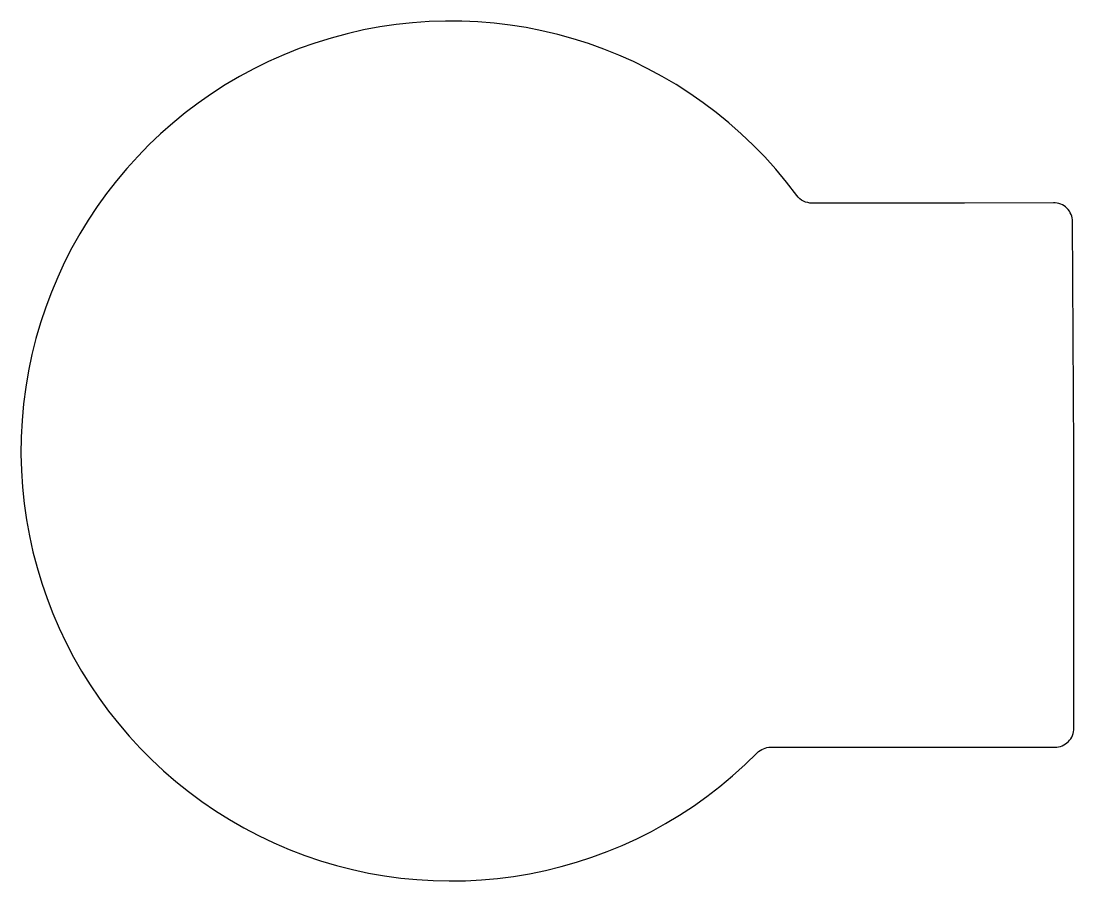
# Model space of a CAD drawing. Header units: millimetres. Extents: x -45 to 65, y -45 to 45.
import ezdxf

# ---------------------------------------------------------------- set-up
doc = ezdxf.new("R2010")
doc.units = ezdxf.units.MM
doc.layers.get('0').update_dxf_attribs({"linetype": 'CONTINUOUS'})

msp = doc.modelspace()

# ---------------------------------------------------------------- linework, layer by layer
msp.add_lwpolyline([(63.2, -31, 0.414214), (65.2, -29), (65.2, 0), (65.06, 24, 0.414214), (63.05, 25.99), (53.75, 25.94), (37.8, 25.94, -0.237912), (36.19, 26.75, 2.708152), (32.04, -31.6, -0.200737), (33.47, -31)], format="xyb", close=True)

doc.saveas('drawing.dxf')
